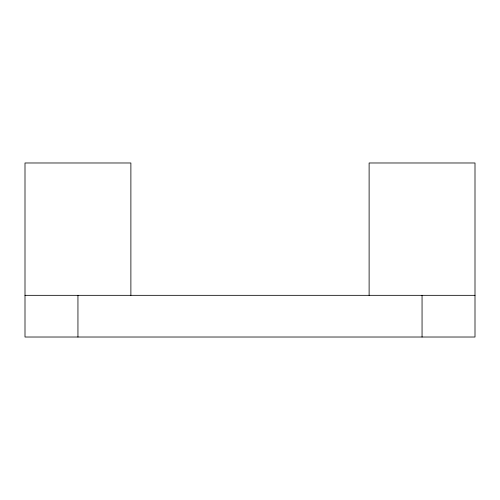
<?xml version="1.0" encoding="UTF-8"?>
<svg xmlns="http://www.w3.org/2000/svg" width="500" height="500" viewBox="0 0 500 500"><rect width="100%" height="100%" fill="white"/><g stroke="black" fill="none" stroke-linecap="round" stroke-linejoin="round"><path stroke-width="0.75" d="M25 295.331L475 295.331M422.056 295.331L422.056 337.019M369.119 295.331L369.119 162.981L475 162.981L475 337.019L25 337.019L25 162.981L130.881 162.981L130.881 295.331M77.944 295.331L77.944 337.019"/></g></svg>
